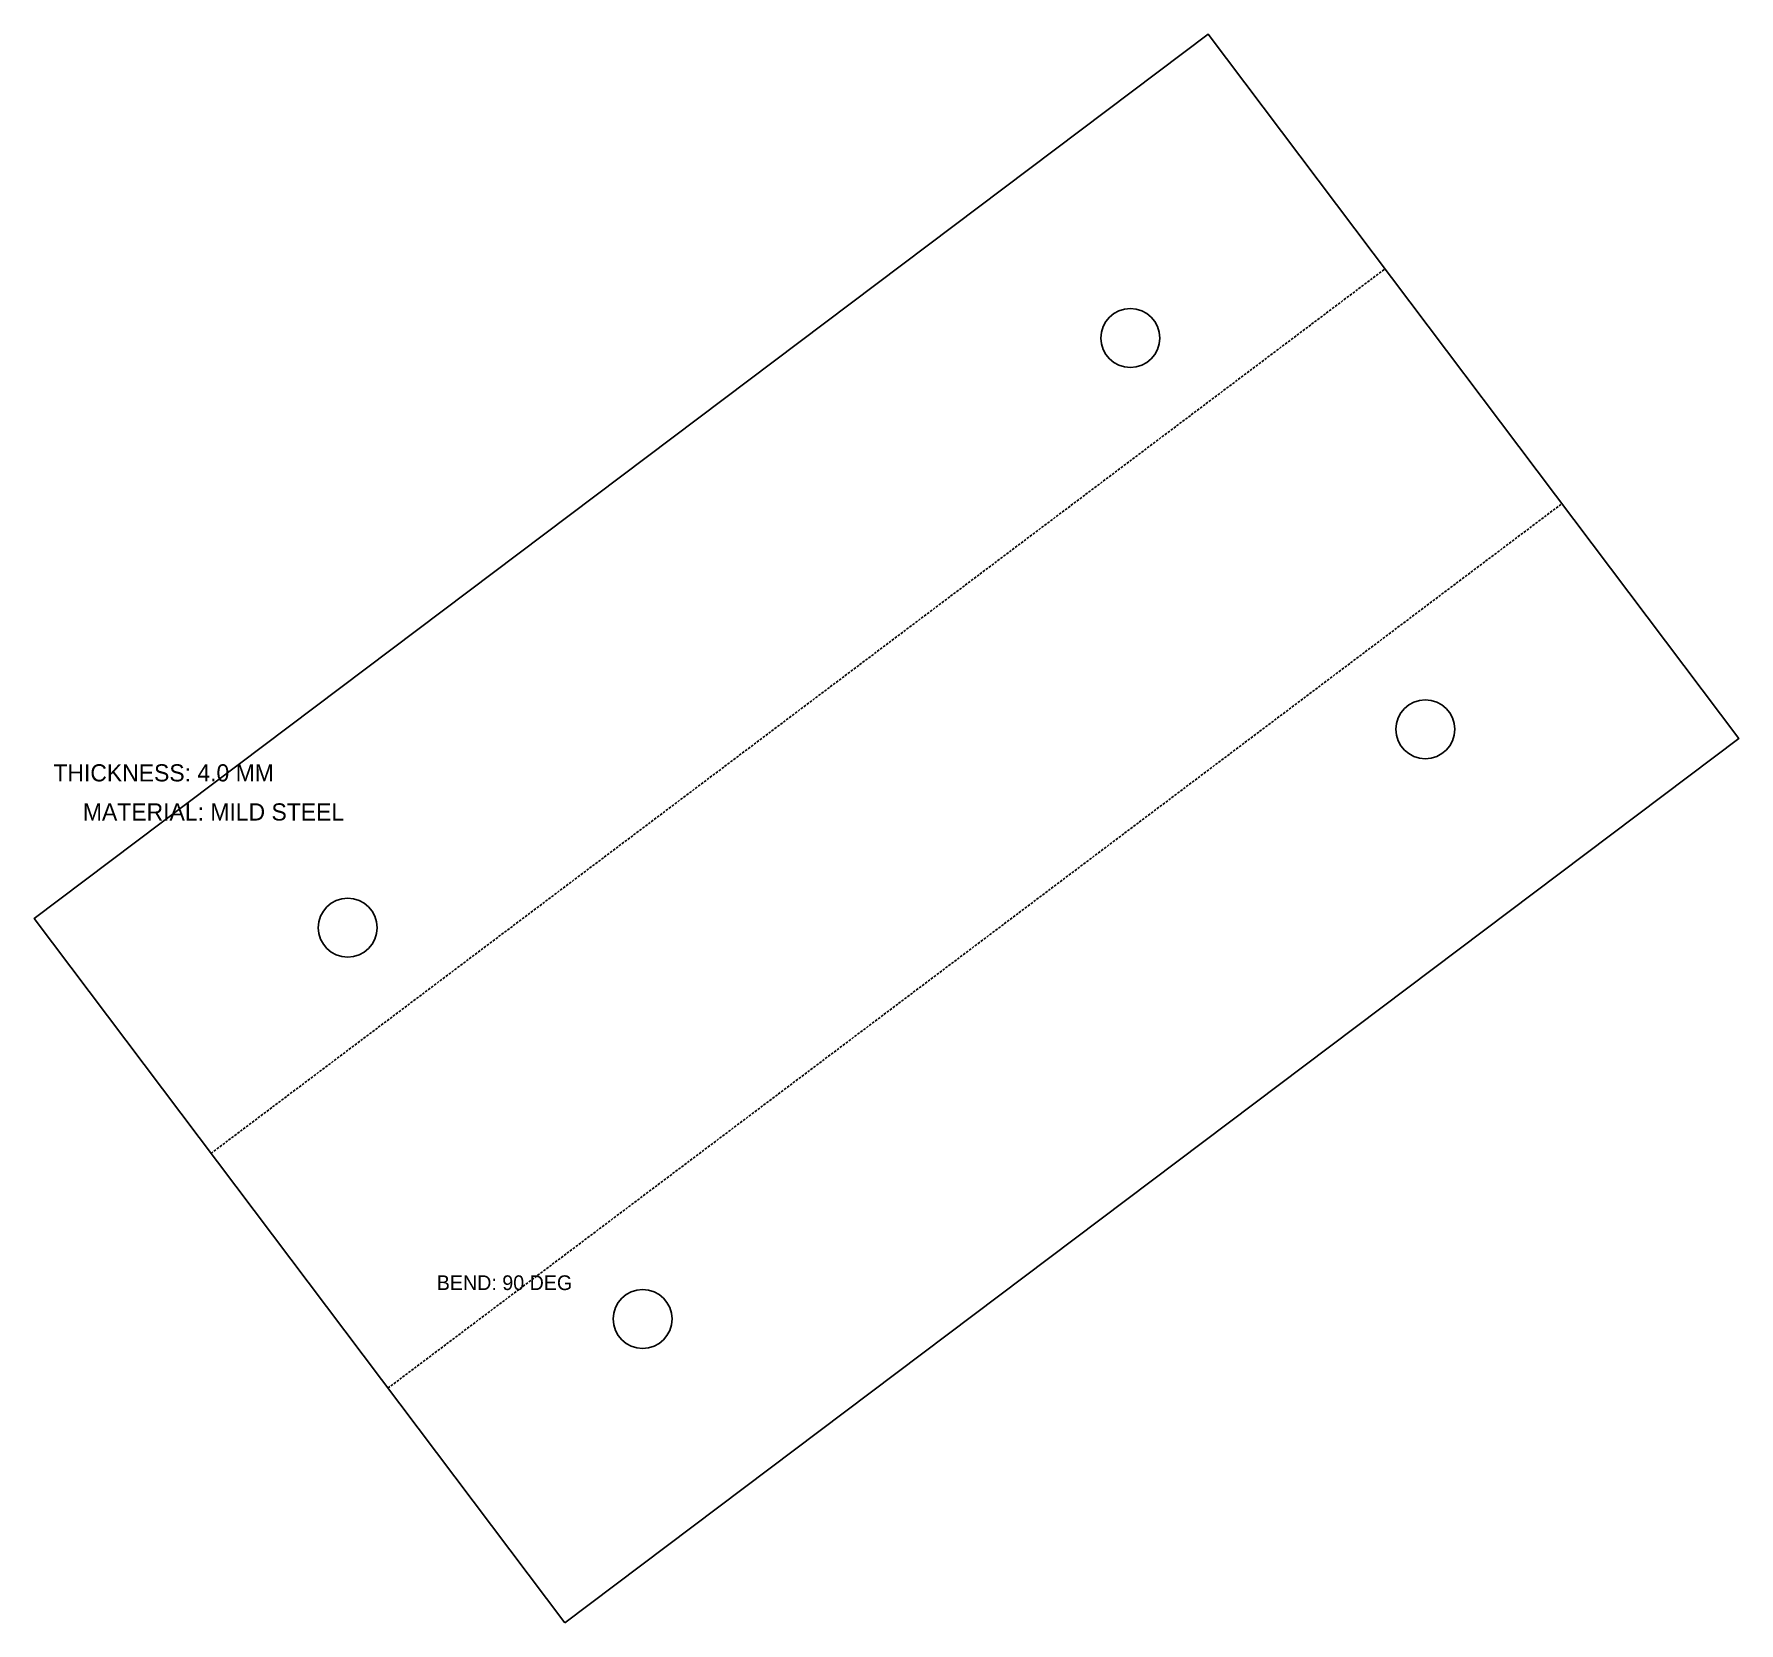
# Model space of a CAD drawing. Header units: metres. Extents: x -108 to 240, y 0 to 324.
import ezdxf

# ---------------------------------------------------------------- set-up
doc = ezdxf.new("R2010")
doc.units = ezdxf.units.M
doc.linetypes.add('DASHED', pattern=[0.75, 0.5, -0.25])
for name, color, linetype in [('BEND', 2, 'DASHED'), ('CUT', 7, 'Continuous'), ('HOLES', 1, 'Continuous'), ('NOTES', 3, 'Continuous')]:
    doc.layers.add(name, color=color, linetype=linetype)

msp = doc.modelspace()

# ---------------------------------------------------------------- linework, layer by layer
at = {"layer": 'BEND', "linetype": 'DASHED'}
for p, q in [((-72.22, 95.84), (167.37, 276.38)), ((-36.11, 47.92), (203.48, 228.46))]:
    msp.add_line(p, q, dxfattribs=at)
at = {"layer": 'CUT'}
msp.add_lwpolyline([(0, 0), (239.59, 180.54), (131.26, 324.3), (-108.33, 143.75)], close=True, dxfattribs=at)
at = {"layer": 'HOLES'}
for centre in [(115.4, 262.26), (175.59, 182.4), (-44.32, 141.9), (15.86, 62.04)]:
    msp.add_circle(centre, 6, dxfattribs=at)

# ---------------------------------------------------------------- texts
at = {"layer": 'NOTES'}
for s, height, p in [('THICKNESS: 4.0 MM', 3.5, (-104.39, 171.76)), ('MATERIAL: MILD STEEL', 3.5, (-98.37, 163.78)), ('BEND: 90 DEG', 3, (-26.15, 67.94))]:
    msp.add_text(s, height=height, dxfattribs=at).set_placement(p)

doc.saveas('drawing.dxf')
